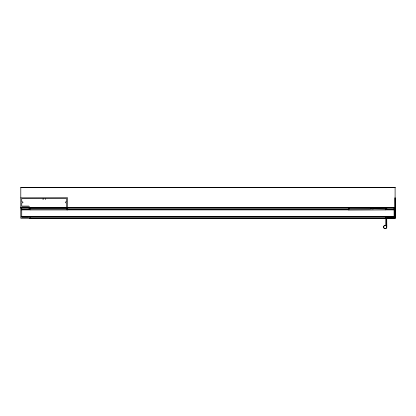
<?xml version="1.0" encoding="UTF-8"?>
<svg xmlns="http://www.w3.org/2000/svg" width="416" height="416" viewBox="0 0 416 416"><rect width="100%" height="100%" fill="white"/><g stroke="black" fill="none" stroke-linecap="round" stroke-linejoin="round"><path stroke-width="0.62" d="M394.098 207.672L394.134 217.168L387.613 217.194L385.814 216.492L385.757 225.628A1.576 1.576 0 0 0 383.63 226.569A1.576 1.576 0 0 0 384.769 228.602A1.576 1.576 0 0 0 386.688 227.287L386.708 218.301L387.026 218.031M385.455 228.545A1.576 1.576 0 0 0 386.818 227.204L386.708 218.301M395.065 217.953L394.982 197.751M395.122 197.928L395.195 217.864L386.896 218.114M20.8 197.86L67.564 197.766L67.402 209.929L30.16 209.929L28.288 207.028L21.736 207.028L21.736 217.324L28.288 217.324L29.936 216.528L29.973 218.254M349.383 207.917L349.388 209.128L370.271 209.056L370.474 208.744M370.349 208.827L373.064 209.045L373.272 208.733M373.142 208.816L385.211 209.004L386.136 207.574M386.958 208.016L385.726 209.924L348.644 210.054L348.452 207.922M394.883 218.088L395.148 217.948M20.8 187.564L395.101 187.564M20.8 207.776L395.101 207.776M21.45 209.742L29.9 209.742M66.94 209.742L348.962 209.742M386.001 209.742L394.451 209.742M21.45 209.836L30.186 209.836M66.94 209.836L348.962 209.836M385.715 209.836L394.451 209.836M21.736 216.388L394.165 216.388M21.45 216.554L394.451 216.528M21.45 216.648L394.451 216.648M21.45 216.856L394.451 216.856M29.9 218.067L395.101 218.067M29.9 218.119L395.101 218.161M385.039 228.545A1.576 1.576 0 0 1 383.994 227.926M383.791 227.568A1.576 1.576 0 0 1 385.887 225.534M43.259 199.072L42.858 199.238L42.791 198.604L21.736 198.604L21.736 201.88L22.204 201.88A0.52 0.52 0 0 1 22.953 202.348A0.52 0.52 0 0 1 22.204 202.816L21.736 202.816L21.736 206.092L28.798 206.092L30.67 208.993L66.654 208.993L66.654 202.816L66.186 202.816A0.52 0.52 0 0 1 65.437 202.348A0.52 0.52 0 0 1 66.186 201.88L66.654 201.88L66.654 198.604L45.599 198.604L45.365 199.306L45.131 198.604L43.259 198.604L43.259 199.072M395.101 187.377L20.8 187.403L20.8 218.254L395.101 218.254L395.101 187.382M395.101 207.938L20.8 207.938L395.101 207.964"/></g></svg>
